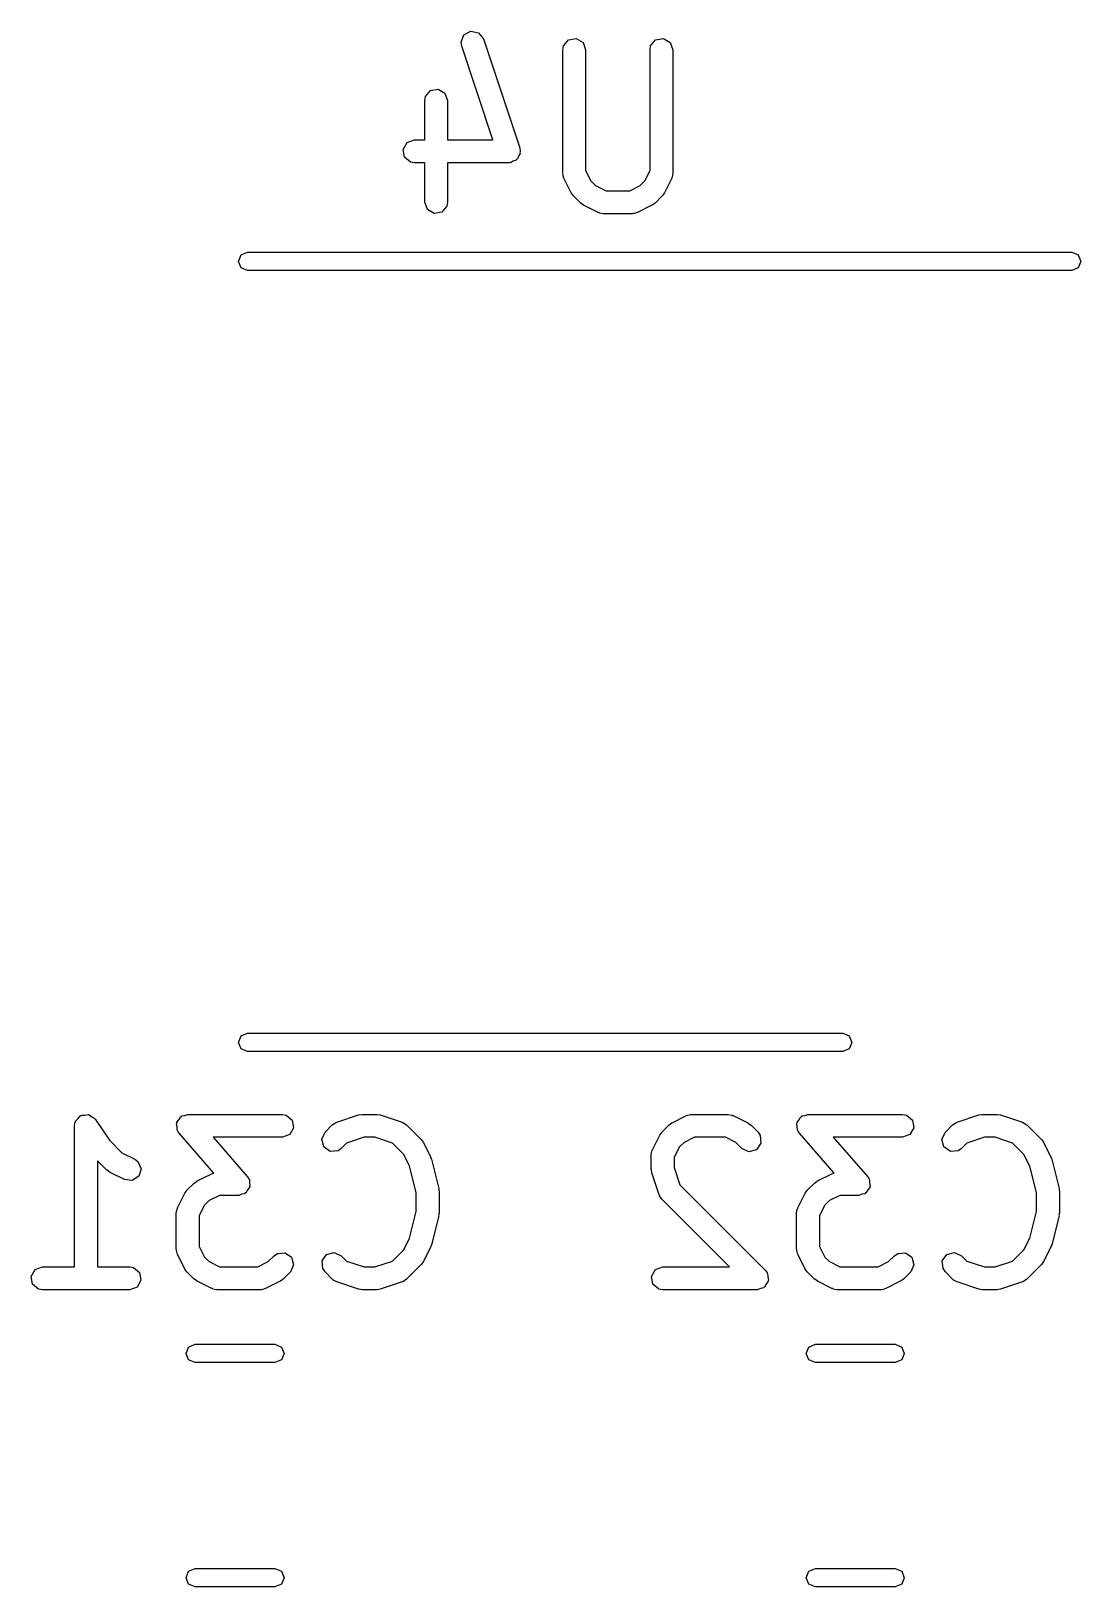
# Model space of a CAD drawing. Extents: x 83 to 134, y -229 to -46.
# Drawn here: x 118.04 to 124.92, y -66.83 to -56.64 of the extents above; entities that cross this region are included whole.
import ezdxf

# ---------------------------------------------------------------- set-up
doc = ezdxf.new("R2010")
doc.units = 0
doc.layers.add('BLACK', color=7, linetype='CONTINUOUS')

msp = doc.modelspace()

# ---------------------------------------------------------------- linework, layer by layer
at = {"layer": 'BLACK', "linetype": 'CONTINUOUS'}
for p, q in [((120.861, -56.7087), (120.88, -56.661)), ((120.88, -56.661), (120.925, -56.6366)), ((120.925, -56.6366), (120.975, -56.6469)), ((120.975, -56.6469), (121.007, -56.687)), ((121.007, -56.687), (121.245, -57.4013)), ((121.532, -56.7327), (121.565, -56.6934)), ((121.565, -56.6934), (121.615, -56.6845)), ((121.615, -56.6845), (121.66, -56.7102)), ((122.103, -56.7327), (122.136, -56.6934)), ((122.136, -56.6934), (122.187, -56.6845)), ((122.187, -56.6845), (122.231, -56.7102)), ((120.865, -56.7345), (120.861, -56.7087)), ((121.07, -57.35), (120.865, -56.7345)), ((121.527, -56.7584), (121.532, -56.7327)), ((121.527, -57.5679), (121.527, -56.7584)), ((121.66, -56.7102), (121.677, -56.7584)), ((121.677, -56.7584), (121.677, -57.5502)), ((122.099, -56.7584), (122.103, -56.7327)), ((122.099, -57.5502), (122.099, -56.7584)), ((122.231, -56.7102), (122.249, -56.7584)), ((122.249, -56.7584), (122.249, -57.5679)), ((120.623, -57.0917), (120.627, -57.0661)), ((120.623, -57.35), (120.623, -57.0917)), ((120.627, -57.0661), (120.66, -57.0268)), ((120.66, -57.0268), (120.711, -57.0179)), ((120.711, -57.0179), (120.755, -57.0435)), ((120.755, -57.0435), (120.773, -57.0917)), ((120.773, -57.0917), (120.773, -57.35)), ((120.481, -57.412), (120.507, -57.3676)), ((120.49, -57.4625), (120.481, -57.412)), ((120.507, -57.3676), (120.555, -57.35)), ((120.555, -57.35), (120.623, -57.35)), ((120.773, -57.35), (121.07, -57.35)), ((121.245, -57.4013), (121.249, -57.4271)), ((120.529, -57.4955), (120.49, -57.4625)), ((120.555, -57.5), (120.529, -57.4955)), ((120.623, -57.5), (120.555, -57.5)), ((120.623, -57.7584), (120.623, -57.5)), ((121.174, -57.5), (120.773, -57.5)), ((120.773, -57.5), (120.773, -57.7584)), ((121.179, -57.4981), (121.174, -57.5)), ((121.185, -57.4992), (121.179, -57.4981)), ((121.203, -57.4895), (121.185, -57.4992)), ((121.222, -57.4825), (121.203, -57.4895)), ((121.225, -57.4775), (121.222, -57.4825)), ((121.23, -57.4748), (121.225, -57.4775)), ((121.238, -57.4558), (121.23, -57.4748)), ((121.248, -57.4381), (121.238, -57.4558)), ((121.249, -57.4271), (121.247, -57.4324)), ((121.247, -57.4324), (121.248, -57.4381)), ((121.529, -57.5721), (121.527, -57.5679)), ((121.528, -57.5765), (121.529, -57.5721)), ((121.535, -57.6014), (121.528, -57.5765)), ((121.583, -57.6967), (121.535, -57.6014)), ((121.677, -57.5502), (121.712, -57.6187)), ((121.712, -57.6187), (121.742, -57.6491)), ((122.034, -57.6491), (122.065, -57.6187)), ((122.065, -57.6187), (122.099, -57.5502)), ((122.241, -57.6014), (122.193, -57.6967)), ((122.244, -57.5936), (122.241, -57.597)), ((122.241, -57.597), (122.241, -57.6014)), ((122.249, -57.5679), (122.244, -57.5936)), ((121.584, -57.6978), (121.583, -57.6967)), ((121.597, -57.7162), (121.584, -57.6978)), ((121.645, -57.7638), (121.597, -57.7162)), ((121.742, -57.6491), (121.811, -57.6834)), ((121.811, -57.6834), (121.966, -57.6834)), ((121.966, -57.6834), (122.034, -57.6491)), ((122.179, -57.7162), (122.132, -57.7638)), ((122.18, -57.7147), (122.179, -57.7162)), ((122.193, -57.6967), (122.18, -57.7147)), ((120.64, -57.8066), (120.623, -57.7584)), ((120.685, -57.8322), (120.64, -57.8066)), ((120.735, -57.8233), (120.685, -57.8322)), ((120.768, -57.784), (120.735, -57.8233)), ((120.773, -57.7584), (120.768, -57.784)), ((121.646, -57.7645), (121.645, -57.7638)), ((121.664, -57.7778), (121.646, -57.7645)), ((121.759, -57.8255), (121.664, -57.7778)), ((122.112, -57.7778), (122.017, -57.8255)), ((122.113, -57.7767), (122.112, -57.7778)), ((122.132, -57.7638), (122.113, -57.7767)), ((121.764, -57.826), (121.759, -57.8255)), ((121.767, -57.8289), (121.764, -57.826)), ((121.793, -57.8334), (121.767, -57.8289)), ((121.983, -57.8334), (121.793, -57.8334)), ((121.988, -57.8318), (121.983, -57.8334)), ((121.992, -57.8329), (121.988, -57.8318)), ((122.017, -57.8255), (121.992, -57.8329)), ((119.402, -58.146), (119.42, -58.1036)), ((119.42, -58.1036), (119.462, -58.086)), ((119.462, -58.086), (124.862, -58.086)), ((124.862, -58.086), (124.904, -58.1036)), ((124.904, -58.1036), (124.922, -58.146)), ((119.42, -58.1884), (119.402, -58.146)), ((119.462, -58.206), (119.42, -58.1884)), ((124.862, -58.206), (119.462, -58.206)), ((124.904, -58.1884), (124.862, -58.206)), ((124.922, -58.146), (124.904, -58.1884)), ((119.402, -63.266), (119.42, -63.2236)), ((119.42, -63.2236), (119.462, -63.206)), ((119.462, -63.206), (123.362, -63.206)), ((123.362, -63.206), (123.404, -63.2236)), ((123.404, -63.2236), (123.422, -63.266)), ((119.42, -63.3084), (119.402, -63.266)), ((119.462, -63.326), (119.42, -63.3084)), ((123.362, -63.326), (119.462, -63.326)), ((123.404, -63.3084), (123.362, -63.326)), ((123.422, -63.266), (123.404, -63.3084)), ((118.395, -63.7423), (118.417, -63.7385)), ((118.417, -63.7385), (118.421, -63.7407)), ((119.051, -63.7443), (119.07, -63.7374)), ((119.07, -63.7374), (119.69, -63.7374)), ((119.69, -63.7374), (119.715, -63.7419)), ((120.19, -63.7412), (120.212, -63.7379)), ((120.212, -63.7379), (120.213, -63.7374)), ((120.213, -63.7374), (120.309, -63.7374)), ((120.309, -63.7374), (120.331, -63.7413)), ((122.339, -63.7453), (122.364, -63.7379)), ((122.364, -63.7379), (122.368, -63.7389)), ((122.368, -63.7389), (122.373, -63.7374)), ((122.373, -63.7374), (122.611, -63.7374)), ((122.611, -63.7374), (122.636, -63.7419)), ((123.115, -63.7443), (123.134, -63.7374)), ((123.134, -63.7374), (123.754, -63.7374)), ((123.754, -63.7374), (123.779, -63.7419)), ((124.254, -63.7412), (124.276, -63.7379)), ((124.276, -63.7379), (124.277, -63.7374)), ((124.277, -63.7374), (124.373, -63.7374)), ((124.373, -63.7374), (124.395, -63.7413)), ((118.329, -63.8124), (118.333, -63.7867)), ((118.329, -64.7374), (118.329, -63.8124)), ((118.333, -63.7867), (118.336, -63.7834)), ((118.336, -63.7834), (118.337, -63.7791)), ((118.337, -63.7791), (118.352, -63.7641)), ((118.352, -63.7641), (118.366, -63.7474)), ((118.366, -63.7474), (118.371, -63.7467)), ((118.371, -63.7467), (118.374, -63.7437)), ((118.374, -63.7437), (118.395, -63.7423)), ((118.421, -63.7407), (118.425, -63.7404)), ((118.425, -63.7404), (118.442, -63.7533)), ((118.442, -63.7533), (118.461, -63.7642)), ((118.461, -63.7642), (118.463, -63.7682)), ((118.463, -63.7682), (118.466, -63.7708)), ((118.466, -63.7708), (118.557, -63.9075)), ((118.997, -63.7994), (119, -63.7942)), ((119, -63.8193), (118.997, -63.7994)), ((118.999, -63.7882), (119.012, -63.7724)), ((119, -63.7942), (118.999, -63.7882)), ((119.001, -63.8395), (119, -63.8193)), ((119.005, -63.8468), (119.001, -63.8395)), ((119.012, -63.7724), (119.022, -63.7549)), ((119.022, -63.7549), (119.028, -63.7529)), ((119.028, -63.7529), (119.032, -63.7482)), ((119.032, -63.7482), (119.051, -63.7443)), ((119.715, -63.7419), (119.754, -63.7749)), ((119.763, -63.8254), (119.738, -63.8698)), ((119.754, -63.7749), (119.763, -63.8254)), ((119.97, -63.8546), (120.017, -63.807)), ((120.017, -63.807), (120.039, -63.792)), ((120.039, -63.792), (120.043, -63.7916)), ((120.043, -63.7916), (120.047, -63.7888)), ((120.047, -63.7888), (120.19, -63.7412)), ((120.331, -63.7413), (120.332, -63.7412)), ((120.332, -63.7412), (120.475, -63.7888)), ((120.475, -63.7888), (120.498, -63.8013)), ((120.498, -63.8013), (120.5, -63.8051)), ((120.5, -63.8051), (120.504, -63.807)), ((120.504, -63.807), (120.6, -63.9022)), ((122.177, -63.8546), (122.224, -63.807)), ((122.224, -63.807), (122.243, -63.7941)), ((122.243, -63.7941), (122.244, -63.7929)), ((122.244, -63.7929), (122.339, -63.7453)), ((122.636, -63.7419), (122.64, -63.7448)), ((122.64, -63.7448), (122.644, -63.7453)), ((122.644, -63.7453), (122.739, -63.7929)), ((122.739, -63.7929), (122.757, -63.8063)), ((122.757, -63.8063), (122.759, -63.807)), ((122.759, -63.807), (122.807, -63.8546)), ((123.061, -63.7994), (123.064, -63.7942)), ((123.064, -63.8193), (123.061, -63.7994)), ((123.063, -63.7882), (123.076, -63.7724)), ((123.064, -63.7942), (123.063, -63.7882)), ((123.065, -63.8395), (123.064, -63.8193)), ((123.069, -63.8468), (123.065, -63.8395)), ((123.076, -63.7724), (123.086, -63.7549)), ((123.086, -63.7549), (123.092, -63.7529)), ((123.092, -63.7529), (123.096, -63.7482)), ((123.096, -63.7482), (123.115, -63.7443)), ((123.779, -63.7419), (123.818, -63.7749)), ((123.827, -63.8254), (123.802, -63.8698)), ((123.818, -63.7749), (123.827, -63.8254)), ((124.034, -63.8546), (124.081, -63.807)), ((124.081, -63.807), (124.103, -63.792)), ((124.103, -63.792), (124.107, -63.7916)), ((124.107, -63.7916), (124.111, -63.7888)), ((124.111, -63.7888), (124.254, -63.7412)), ((124.395, -63.7413), (124.396, -63.7412)), ((124.396, -63.7412), (124.539, -63.7888)), ((124.539, -63.7888), (124.562, -63.8013)), ((124.562, -63.8013), (124.564, -63.8051)), ((124.564, -63.8051), (124.568, -63.807)), ((124.568, -63.807), (124.664, -63.9022)), ((118.557, -63.9075), (118.639, -63.9888)), ((119.006, -63.8499), (119.005, -63.8468)), ((119.008, -63.8521), (119.006, -63.8499)), ((119.014, -63.8618), (119.008, -63.8521)), ((119.242, -64.122), (119.014, -63.8618)), ((119.69, -63.8874), (119.236, -63.8874)), ((119.236, -63.8874), (119.46, -64.1439)), ((119.738, -63.8698), (119.69, -63.8874)), ((119.948, -63.9011), (119.97, -63.8546)), ((119.961, -63.9506), (119.948, -63.9011)), ((120.111, -63.9256), (120.076, -63.9607)), ((120.226, -63.8874), (120.111, -63.9256)), ((120.296, -63.8874), (120.226, -63.8874)), ((120.411, -63.9256), (120.296, -63.8874)), ((120.485, -63.9997), (120.411, -63.9256)), ((120.6, -63.9022), (120.613, -63.9206)), ((120.613, -63.9206), (120.614, -63.9217)), ((120.614, -63.9217), (120.661, -64.0169)), ((122.115, -63.9693), (122.163, -63.8741)), ((122.163, -63.8741), (122.176, -63.8561)), ((122.176, -63.8561), (122.177, -63.8546)), ((122.322, -63.9216), (122.291, -63.952)), ((122.39, -63.8874), (122.322, -63.9216)), ((122.593, -63.8874), (122.39, -63.8874)), ((122.661, -63.9216), (122.593, -63.8874)), ((122.7, -63.9607), (122.661, -63.9216)), ((122.826, -63.927), (122.797, -63.9691)), ((122.807, -63.8546), (122.821, -63.8759)), ((122.821, -63.8759), (122.826, -63.927)), ((123.07, -63.8499), (123.069, -63.8468)), ((123.072, -63.8521), (123.07, -63.8499)), ((123.078, -63.8618), (123.072, -63.8521)), ((123.306, -64.122), (123.078, -63.8618)), ((123.754, -63.8874), (123.3, -63.8874)), ((123.3, -63.8874), (123.524, -64.1439)), ((123.802, -63.8698), (123.754, -63.8874)), ((124.012, -63.9011), (124.034, -63.8546)), ((124.025, -63.9506), (124.012, -63.9011)), ((124.175, -63.9256), (124.14, -63.9607)), ((124.29, -63.8874), (124.175, -63.9256)), ((124.36, -63.8874), (124.29, -63.8874)), ((124.475, -63.9256), (124.36, -63.8874)), ((124.549, -63.9997), (124.475, -63.9256)), ((124.664, -63.9022), (124.677, -63.9206)), ((124.677, -63.9206), (124.678, -63.9217)), ((124.678, -63.9217), (124.725, -64.0169)), ((118.541, -64.1035), (118.479, -64.0411)), ((118.479, -64.0411), (118.479, -64.7374)), ((118.639, -63.9888), (118.723, -64.031)), ((118.723, -64.031), (118.744, -64.0465)), ((120.003, -63.9801), (119.961, -63.9506)), ((120.055, -63.9756), (120.003, -63.9801)), ((120.076, -63.9607), (120.055, -63.9756)), ((120.524, -64.0767), (120.485, -63.9997)), ((120.661, -64.0169), (120.665, -64.0293)), ((120.665, -64.0293), (120.667, -64.0323)), ((120.667, -64.0323), (120.715, -64.2228)), ((122.107, -64.0029), (122.112, -63.9772)), ((122.107, -64.0981), (122.107, -64.0029)), ((122.112, -63.9772), (122.114, -63.9738)), ((122.114, -63.9738), (122.115, -63.9693)), ((122.291, -63.952), (122.257, -64.0206)), ((122.257, -64.0206), (122.257, -64.0859)), ((122.747, -63.9823), (122.7, -63.9607)), ((122.797, -63.9691), (122.747, -63.9823)), ((124.067, -63.9801), (124.025, -63.9506)), ((124.119, -63.9756), (124.067, -63.9801)), ((124.14, -63.9607), (124.119, -63.9756)), ((124.588, -64.0767), (124.549, -63.9997)), ((124.725, -64.0169), (124.729, -64.0293)), ((124.729, -64.0293), (124.731, -64.0323)), ((124.731, -64.0323), (124.779, -64.2228)), ((118.543, -64.1042), (118.541, -64.1035)), ((118.561, -64.1176), (118.543, -64.1042)), ((118.656, -64.1652), (118.561, -64.1176)), ((118.75, -64.1428), (118.707, -64.171)), ((118.744, -64.0465), (118.764, -64.0936)), ((118.764, -64.0936), (118.75, -64.1428)), ((119.132, -64.1739), (119.227, -64.1263)), ((119.227, -64.1263), (119.242, -64.122)), ((119.46, -64.1439), (119.466, -64.1536)), ((120.567, -64.2502), (120.524, -64.0767)), ((122.108, -64.0996), (122.107, -64.0981)), ((122.111, -64.1218), (122.108, -64.0996)), ((122.159, -64.2647), (122.111, -64.1218)), ((122.257, -64.0859), (122.295, -64.2004)), ((123.196, -64.1739), (123.291, -64.1263)), ((123.291, -64.1263), (123.306, -64.122)), ((123.524, -64.1439), (123.53, -64.1536)), ((124.631, -64.2502), (124.588, -64.0767)), ((118.707, -64.171), (118.656, -64.1652)), ((119.051, -64.255), (119.064, -64.237)), ((119.064, -64.237), (119.065, -64.2355)), ((119.065, -64.2355), (119.113, -64.1879)), ((119.113, -64.1879), (119.131, -64.1751)), ((119.131, -64.1751), (119.132, -64.1739)), ((119.462, -64.2333), (119.452, -64.2508)), ((119.475, -64.2175), (119.462, -64.2333)), ((119.466, -64.1536), (119.469, -64.1558)), ((119.469, -64.1558), (119.469, -64.1589)), ((119.469, -64.1589), (119.474, -64.1662)), ((119.474, -64.1662), (119.474, -64.1864)), ((119.474, -64.1864), (119.478, -64.2064)), ((119.478, -64.2064), (119.475, -64.2115)), ((119.475, -64.2115), (119.475, -64.2175)), ((120.715, -64.2228), (120.716, -64.2377)), ((120.716, -64.2377), (120.717, -64.241)), ((120.717, -64.241), (120.717, -64.3838)), ((122.295, -64.2004), (122.854, -64.7593)), ((123.115, -64.255), (123.128, -64.237)), ((123.128, -64.237), (123.129, -64.2355)), ((123.129, -64.2355), (123.177, -64.1879)), ((123.177, -64.1879), (123.195, -64.1751)), ((123.195, -64.1751), (123.196, -64.1739)), ((123.526, -64.2333), (123.516, -64.2508)), ((123.539, -64.2175), (123.526, -64.2333)), ((123.53, -64.1536), (123.533, -64.1558)), ((123.533, -64.1558), (123.533, -64.1589)), ((123.533, -64.1589), (123.538, -64.1662)), ((123.538, -64.1662), (123.538, -64.1864)), ((123.538, -64.1864), (123.542, -64.2064)), ((123.542, -64.2064), (123.539, -64.2115)), ((123.539, -64.2115), (123.539, -64.2175)), ((124.779, -64.2228), (124.78, -64.2377)), ((124.78, -64.2377), (124.781, -64.241)), ((124.781, -64.241), (124.781, -64.3838)), ((119.003, -64.3503), (119.051, -64.255)), ((119.003, -64.3547), (119.003, -64.3503)), ((119.18, -64.333), (119.145, -64.4015)), ((119.21, -64.3026), (119.18, -64.333)), ((119.279, -64.2683), (119.21, -64.3026)), ((119.404, -64.2683), (119.279, -64.2683)), ((119.423, -64.2614), (119.404, -64.2683)), ((119.443, -64.2575), (119.423, -64.2614)), ((119.446, -64.2528), (119.443, -64.2575)), ((119.452, -64.2508), (119.446, -64.2528)), ((120.567, -64.3746), (120.567, -64.2502)), ((122.161, -64.2682), (122.159, -64.2647)), ((122.162, -64.2726), (122.161, -64.2682)), ((122.177, -64.294), (122.162, -64.2726)), ((122.62, -64.7374), (122.177, -64.294)), ((123.067, -64.3503), (123.115, -64.255)), ((123.067, -64.3547), (123.067, -64.3503)), ((123.244, -64.333), (123.209, -64.4015)), ((123.274, -64.3026), (123.244, -64.333)), ((123.343, -64.2683), (123.274, -64.3026)), ((123.468, -64.2683), (123.343, -64.2683)), ((123.487, -64.2614), (123.468, -64.2683)), ((123.507, -64.2575), (123.487, -64.2614)), ((123.51, -64.2528), (123.507, -64.2575)), ((123.516, -64.2508), (123.51, -64.2528)), ((124.631, -64.3746), (124.631, -64.2502)), ((118.995, -64.3838), (119, -64.3582)), ((118.995, -64.6219), (118.995, -64.3838)), ((119, -64.3582), (119.003, -64.3547)), ((119.145, -64.4015), (119.145, -64.6042)), ((120.524, -64.5481), (120.567, -64.3746)), ((120.715, -64.402), (120.667, -64.5925)), ((120.717, -64.3838), (120.714, -64.3986)), ((120.714, -64.3986), (120.715, -64.402)), ((123.059, -64.3838), (123.064, -64.3582)), ((123.059, -64.6219), (123.059, -64.3838)), ((123.064, -64.3582), (123.067, -64.3547)), ((123.209, -64.4015), (123.209, -64.6042)), ((124.588, -64.5481), (124.631, -64.3746)), ((124.779, -64.402), (124.731, -64.5925)), ((124.781, -64.3838), (124.778, -64.3986)), ((124.778, -64.3986), (124.779, -64.402)), ((120.485, -64.6251), (120.524, -64.5481)), ((124.549, -64.6251), (124.588, -64.5481)), ((118.997, -64.6261), (118.995, -64.6219)), ((118.996, -64.6305), (118.997, -64.6261)), ((119.003, -64.6554), (118.996, -64.6305)), ((119.051, -64.7507), (119.003, -64.6554)), ((119.145, -64.6042), (119.18, -64.6727)), ((119.636, -64.6641), (119.658, -64.6492)), ((119.658, -64.6492), (119.709, -64.6447)), ((119.709, -64.6447), (119.751, -64.6741)), ((119.95, -64.6977), (119.98, -64.6557)), ((119.98, -64.6557), (120.029, -64.6424)), ((120.029, -64.6424), (120.076, -64.6641)), ((120.411, -64.6992), (120.485, -64.6251)), ((120.661, -64.6078), (120.614, -64.7031)), ((120.662, -64.6043), (120.661, -64.6078)), ((120.667, -64.5925), (120.662, -64.6043)), ((123.061, -64.6261), (123.059, -64.6219)), ((123.06, -64.6305), (123.061, -64.6261)), ((123.067, -64.6554), (123.06, -64.6305)), ((123.115, -64.7507), (123.067, -64.6554)), ((123.209, -64.6042), (123.244, -64.6727)), ((123.7, -64.6641), (123.722, -64.6492)), ((123.722, -64.6492), (123.773, -64.6447)), ((123.773, -64.6447), (123.815, -64.6741)), ((124.014, -64.6977), (124.044, -64.6557)), ((124.044, -64.6557), (124.093, -64.6424)), ((124.093, -64.6424), (124.14, -64.6641)), ((124.475, -64.6992), (124.549, -64.6251)), ((124.725, -64.6078), (124.678, -64.7031)), ((124.726, -64.6043), (124.725, -64.6078)), ((124.731, -64.5925), (124.726, -64.6043)), ((118.044, -64.7994), (118.07, -64.7549)), ((118.07, -64.7549), (118.118, -64.7374)), ((118.118, -64.7374), (118.329, -64.7374)), ((118.479, -64.7374), (118.69, -64.7374)), ((118.69, -64.7374), (118.715, -64.7419)), ((118.715, -64.7419), (118.754, -64.7749)), ((119.052, -64.7518), (119.051, -64.7507)), ((119.065, -64.7702), (119.052, -64.7518)), ((119.18, -64.6727), (119.21, -64.7031)), ((119.21, -64.7031), (119.279, -64.7374)), ((119.279, -64.7374), (119.529, -64.7374)), ((119.529, -64.7374), (119.597, -64.7031)), ((119.597, -64.7031), (119.636, -64.6641)), ((119.764, -64.7237), (119.743, -64.7702)), ((119.751, -64.6741), (119.764, -64.7237)), ((119.955, -64.7488), (119.95, -64.6977)), ((119.97, -64.7702), (119.955, -64.7488)), ((120.076, -64.6641), (120.111, -64.6992)), ((120.111, -64.6992), (120.226, -64.7374)), ((120.226, -64.7374), (120.296, -64.7374)), ((120.296, -64.7374), (120.411, -64.6992)), ((120.6, -64.7226), (120.504, -64.8178)), ((120.614, -64.7031), (120.6, -64.7211)), ((120.6, -64.7211), (120.6, -64.7226)), ((122.108, -64.7994), (122.134, -64.7549)), ((122.134, -64.7549), (122.182, -64.7374)), ((122.182, -64.7374), (122.62, -64.7374)), ((122.854, -64.7593), (122.864, -64.7728)), ((123.116, -64.7518), (123.115, -64.7507)), ((123.129, -64.7702), (123.116, -64.7518)), ((123.244, -64.6727), (123.274, -64.7031)), ((123.274, -64.7031), (123.343, -64.7374)), ((123.343, -64.7374), (123.593, -64.7374)), ((123.593, -64.7374), (123.661, -64.7031)), ((123.661, -64.7031), (123.7, -64.6641)), ((123.828, -64.7237), (123.807, -64.7702)), ((123.815, -64.6741), (123.828, -64.7237)), ((124.019, -64.7488), (124.014, -64.6977)), ((124.034, -64.7702), (124.019, -64.7488)), ((124.14, -64.6641), (124.175, -64.6992)), ((124.175, -64.6992), (124.29, -64.7374)), ((124.29, -64.7374), (124.36, -64.7374)), ((124.36, -64.7374), (124.475, -64.6992)), ((124.664, -64.7226), (124.568, -64.8178)), ((124.678, -64.7031), (124.664, -64.7211)), ((124.664, -64.7211), (124.664, -64.7226)), ((118.053, -64.8499), (118.044, -64.7994)), ((118.092, -64.8829), (118.053, -64.8499)), ((118.763, -64.8254), (118.738, -64.8698)), ((118.754, -64.7749), (118.763, -64.8254)), ((119.113, -64.8178), (119.065, -64.7702)), ((119.114, -64.8185), (119.113, -64.8178)), ((119.132, -64.8318), (119.114, -64.8185)), ((119.227, -64.8795), (119.132, -64.8318)), ((119.675, -64.8318), (119.58, -64.8795)), ((119.677, -64.8307), (119.675, -64.8318)), ((119.695, -64.8178), (119.677, -64.8307)), ((119.743, -64.7702), (119.695, -64.8178)), ((120.017, -64.8178), (119.97, -64.7702)), ((120.022, -64.8197), (120.017, -64.8178)), ((120.024, -64.8235), (120.022, -64.8197)), ((120.047, -64.8359), (120.024, -64.8235)), ((120.19, -64.8835), (120.047, -64.8359)), ((120.475, -64.8359), (120.332, -64.8835)), ((120.479, -64.8331), (120.475, -64.8359)), ((120.483, -64.8327), (120.479, -64.8331)), ((120.504, -64.8178), (120.483, -64.8327)), ((122.117, -64.8499), (122.108, -64.7994)), ((122.156, -64.8829), (122.117, -64.8499)), ((122.861, -64.8503), (122.849, -64.8698)), ((122.874, -64.8318), (122.861, -64.8503)), ((122.864, -64.7728), (122.866, -64.7749)), ((122.866, -64.7749), (122.866, -64.7769)), ((122.866, -64.7769), (122.869, -64.7807)), ((122.869, -64.7807), (122.871, -64.8032)), ((122.871, -64.8032), (122.875, -64.8254)), ((122.875, -64.8254), (122.873, -64.8284)), ((122.873, -64.8284), (122.874, -64.8318)), ((123.177, -64.8178), (123.129, -64.7702)), ((123.178, -64.8185), (123.177, -64.8178)), ((123.196, -64.8318), (123.178, -64.8185)), ((123.291, -64.8795), (123.196, -64.8318)), ((123.739, -64.8318), (123.644, -64.8795)), ((123.741, -64.8307), (123.739, -64.8318)), ((123.759, -64.8178), (123.741, -64.8307)), ((123.807, -64.7702), (123.759, -64.8178)), ((124.081, -64.8178), (124.034, -64.7702)), ((124.086, -64.8197), (124.081, -64.8178)), ((124.088, -64.8235), (124.086, -64.8197)), ((124.111, -64.8359), (124.088, -64.8235)), ((124.254, -64.8835), (124.111, -64.8359)), ((124.539, -64.8359), (124.396, -64.8835)), ((124.543, -64.8331), (124.539, -64.8359)), ((124.547, -64.8327), (124.543, -64.8331)), ((124.568, -64.8178), (124.547, -64.8327)), ((118.118, -64.8874), (118.092, -64.8829)), ((118.69, -64.8874), (118.118, -64.8874)), ((118.738, -64.8698), (118.69, -64.8874)), ((119.232, -64.88), (119.227, -64.8795)), ((119.235, -64.8829), (119.232, -64.88)), ((119.261, -64.8874), (119.235, -64.8829)), ((119.547, -64.8874), (119.261, -64.8874)), ((119.551, -64.8858), (119.547, -64.8874)), ((119.555, -64.8869), (119.551, -64.8858)), ((119.58, -64.8795), (119.555, -64.8869)), ((120.191, -64.8835), (120.19, -64.8835)), ((120.213, -64.8874), (120.191, -64.8835)), ((120.309, -64.8874), (120.213, -64.8874)), ((120.31, -64.8868), (120.309, -64.8874)), ((120.332, -64.8835), (120.31, -64.8868)), ((122.182, -64.8874), (122.156, -64.8829)), ((122.801, -64.8874), (122.182, -64.8874)), ((122.822, -64.8797), (122.801, -64.8874)), ((122.844, -64.8738), (122.822, -64.8797)), ((122.846, -64.871), (122.844, -64.8738)), ((122.849, -64.8698), (122.846, -64.871)), ((123.296, -64.88), (123.291, -64.8795)), ((123.299, -64.8829), (123.296, -64.88)), ((123.325, -64.8874), (123.299, -64.8829)), ((123.611, -64.8874), (123.325, -64.8874)), ((123.615, -64.8858), (123.611, -64.8874)), ((123.619, -64.8869), (123.615, -64.8858)), ((123.644, -64.8795), (123.619, -64.8869)), ((124.255, -64.8835), (124.254, -64.8835)), ((124.277, -64.8874), (124.255, -64.8835)), ((124.373, -64.8874), (124.277, -64.8874)), ((124.374, -64.8868), (124.373, -64.8874)), ((124.396, -64.8835), (124.374, -64.8868)), ((119.059, -65.305), (119.076, -65.2626)), ((119.076, -65.2626), (119.119, -65.245)), ((119.119, -65.245), (119.641, -65.245)), ((119.641, -65.245), (119.684, -65.2626)), ((119.684, -65.2626), (119.701, -65.305)), ((123.123, -65.305), (123.14, -65.2626)), ((123.14, -65.2626), (123.183, -65.245)), ((123.183, -65.245), (123.705, -65.245)), ((123.705, -65.245), (123.748, -65.2626)), ((123.748, -65.2626), (123.765, -65.305)), ((119.076, -65.3474), (119.059, -65.305)), ((119.119, -65.365), (119.076, -65.3474)), ((119.641, -65.365), (119.119, -65.365)), ((119.684, -65.3474), (119.641, -65.365)), ((119.701, -65.305), (119.684, -65.3474)), ((123.14, -65.3474), (123.123, -65.305)), ((123.183, -65.365), (123.14, -65.3474)), ((123.705, -65.365), (123.183, -65.365)), ((123.748, -65.3474), (123.705, -65.365)), ((123.765, -65.305), (123.748, -65.3474)), ((119.059, -66.775), (119.076, -66.7326)), ((119.076, -66.8174), (119.059, -66.775)), ((119.076, -66.7326), (119.119, -66.715)), ((119.119, -66.715), (119.641, -66.715)), ((119.641, -66.715), (119.684, -66.7326)), ((119.684, -66.7326), (119.701, -66.775)), ((119.701, -66.775), (119.684, -66.8174)), ((123.123, -66.775), (123.14, -66.7326)), ((123.14, -66.8174), (123.123, -66.775)), ((123.14, -66.7326), (123.183, -66.715)), ((123.183, -66.715), (123.705, -66.715)), ((123.705, -66.715), (123.748, -66.7326)), ((123.748, -66.7326), (123.765, -66.775)), ((123.765, -66.775), (123.748, -66.8174)), ((119.119, -66.835), (119.076, -66.8174)), ((119.641, -66.835), (119.119, -66.835)), ((119.684, -66.8174), (119.641, -66.835)), ((123.183, -66.835), (123.14, -66.8174)), ((123.705, -66.835), (123.183, -66.835)), ((123.748, -66.8174), (123.705, -66.835))]:
    msp.add_line(p, q, dxfattribs=at)

doc.saveas('drawing.dxf')
